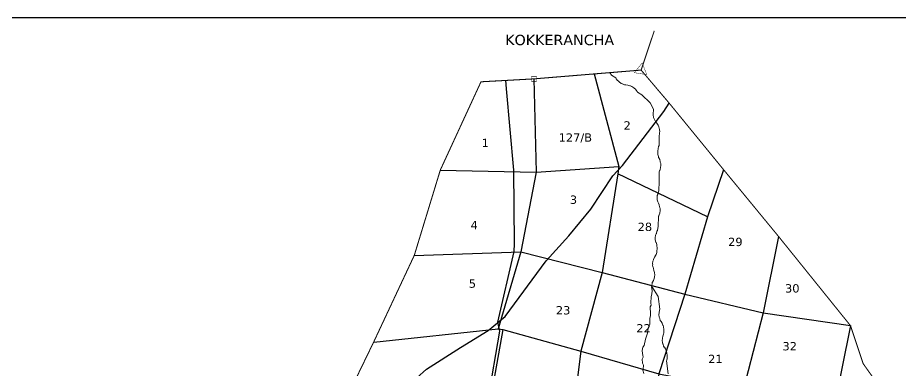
# Model space of a CAD drawing. Header units: inches. Extents: x 1032 to 3029, y -531 to 880.
# Drawn here: x 1674.1 to 2099.2, y 709.7 to 879.6 of the extents above; entities that cross this region are included whole.
import ezdxf
from ezdxf.enums import TextEntityAlignment as Align

# ---------------------------------------------------------------- set-up
doc = ezdxf.new("R2010")
doc.units = ezdxf.units.IN
doc.header["$LTSCALE"] = 15
doc.header["$MEASUREMENT"] = 0
for name, color, linetype in [('BOUNDARY', 5, 'Continuous'), ('PLOT', 7, 'Continuous'), ('PLOT NO', 7, 'Continuous'), ('ROAD', 50, 'Continuous'), ('STONES', 3, 'Continuous'), ('STREAM', 130, 'SL'), ('V', 6, 'Continuous')]:
    doc.layers.add(name, color=color, linetype=linetype)
doc.styles.get("Standard").update_dxf_attribs({"font": 'verdana.ttf'})
doc.linetypes.add('SL', pattern='A,8e-06,[1,streme line,S=0.066667,R=0,X=0,Y=0],-0.839413', length=0.839421)

msp = doc.modelspace()

# ---------------------------------------------------------------- linework, layer by layer
at = {"layer": 'BOUNDARY', "const_width": 0.5}
for points in [[(2103.35, 681.82), (2081.3, 712.88), (2075.15, 731.24), (2040.48, 774.25), (2014.06, 806.36), (1987.67, 838.66), (1974.33, 854.37), (1980.68, 873.29)], [(1974.33, 854.37), (1922.59, 850.12), (1897.21, 848.72), (1877.63, 806.22), (1865.09, 765.09), (1845.54, 723.34), (1836.58, 704.85), (1817.12, 665.13), (1814.8, 620.44), (1803.37, 584.09), (1795.19, 566.07), (1790.37, 545.94), (1779.08, 499.71), (1776.23, 483.93), (1773.53, 466.37), (1757.61, 464.89), (1752.67, 441.94), (1742.43, 395.16), (1731.89, 371.07)]]:
    msp.add_lwpolyline(points, dxfattribs=at)
at = {"layer": 'PLOT'}
for points in [[(1951.75, 852.54), (1963.56, 807.89), (1963.05, 804.45), (1955.57, 756.76), (1945.3, 719), (1941.01, 684.44), (1940.5, 658.49), (1940.03, 640.14), (1939.39, 622.7), (1937.99, 600.7), (1934.18, 559.23), (1932.03, 537.8), (1929.42, 511.58)], [(1922.59, 850.12), (1923.83, 805.2), (1916.36, 766.84), (1905.53, 729.66), (1907.76, 729.4), (1900.78, 690.62), (1892.91, 650.66), (1889.89, 633.08), (1893.41, 612.86), (1893.33, 591), (1891.73, 575.76), (1891.94, 547.29), (1890.77, 535.31), (1887.08, 496.12)], [(1877.63, 806.22), (1923.83, 805.2), (1963.56, 807.89)], [(2006.3, 783.65), (1963.05, 804.45)], [(2014.06, 806.36), (2006.3, 783.65), (1995.33, 746.36), (1982.91, 707.94), (1978.3, 674.2), (1978.87, 631.15), (1975.84, 590.16), (1971.9, 548.96), (1970.22, 530.54)], [(2040.48, 774.25), (2033.1, 737.37), (2023.54, 700.16), (2016.5, 665.23), (2016.97, 628.69), (2016.44, 619.39), (2014.2, 593.31), (2012.64, 579.75), (2005.97, 551.31), (2004.35, 542.78)], [(1865.09, 765.09), (1916.36, 766.84), (1955.57, 756.76), (1995.33, 746.36), (2033.1, 737.37), (2075.15, 731.24)], [(2075.15, 731.24), (2066.8, 689.8), (2063.32, 666.34), (2060.99, 651.21), (2060.99, 647.77), (2057.77, 627.19), (2054.61, 607.79), (2051.6, 590.03), (2046.7, 567.99), (2040.54, 527.73)], [(1845.54, 723.34), (1905.53, 729.66), (1907.76, 729.4), (1945.3, 719), (1982.91, 707.94), (2023.54, 700.16), (2066.8, 689.8)]]:
    msp.add_lwpolyline(points, dxfattribs=at)
at = {"layer": 'ROAD'}
for points in [[(1908.95, 849.47), (1909.32, 845.31), (1912.82, 806.18), (1913.12, 770.58), (1913.01, 766.89), (1905.18, 732.85), (1906.05, 728.62), (1900.51, 695.72)], [(1817.82, 666.58), (1819.33, 667.42), (1822.06, 669.98), (1830.95, 678.03), (1839.88, 685.01), (1861.73, 701.94), (1870.96, 710.22), (1887.37, 720.77), (1900.68, 728.89), (1908.89, 735.58), (1928.56, 762.45), (1939.56, 774.5), (1950.18, 787.31), (1960.71, 803.44), (1965.35, 808.35), (1985.23, 834.43), (1987.84, 838.44)]]:
    msp.add_lwpolyline(points, dxfattribs=at)
at = {"layer": 'STONES', "const_width": 0.2}
for points in [[(1977.05, 852.17), (1974.88, 857.83), (1971.06, 853.12)], [(1923.89, 851.36), (1921.51, 851.36), (1921.51, 848.94), (1923.89, 848.94)]]:
    msp.add_lwpolyline(points, close=True, dxfattribs=at)
at = {"layer": 'STREAM', "color": 4, "linetype": 'ByBlock', "lineweight": 0}
for points in [[(1959.29, 853.14), (1960.09, 851.94), (1962.09, 850.61), (1962.36, 850.21), (1963.02, 849.41), (1963.29, 849.14), (1963.69, 848.74), (1964.76, 847.94), (1965.16, 847.81), (1965.42, 847.67), (1966.36, 847.27), (1966.76, 847.27), (1967.03, 847.27), (1967.96, 847.14), (1968.89, 846.74), (1969.16, 846.74), (1969.83, 846.47), (1970.9, 845.81), (1971.16, 845.54), (1971.43, 845.27), (1972.1, 844.6), (1972.23, 844.2), (1972.36, 844.07), (1972.63, 843.67), (1974.63, 842.47), (1978.63, 838.6), (1980.24, 835.53), (1980.37, 835.26), (1980.24, 834.73), (1980.1, 833.8), (1980.1, 833.53), (1980.1, 832.86), (1980.37, 831.53), (1980.5, 831.26), (1980.64, 830.86), (1981.04, 829.93), (1981.3, 829.66), (1981.44, 829.39), (1981.97, 828.73), (1982.5, 827.79), (1982.64, 827.53), (1982.9, 826.99), (1983.17, 825.66), (1983.17, 825.39), (1983.3, 824.99), (1983.17, 823.92), (1983.17, 823.66), (1983.17, 823.39), (1983.04, 822.99), (1983.04, 822.86), (1983.04, 818.05), (1982.77, 817.52), (1982.5, 816.59), (1982.5, 816.32), (1982.37, 815.65), (1982.37, 814.32), (1982.37, 814.05), (1982.37, 813.65), (1982.64, 812.72), (1982.77, 812.32), (1982.9, 812.05), (1983.3, 811.25), (1983.57, 810.31), (1983.57, 810.05), (1983.84, 809.38), (1983.84, 808.05), (1983.7, 807.78), (1983.7, 807.38), (1983.44, 806.44), (1983.3, 806.04), (1983.17, 805.78), (1983.04, 805.51), (1983.04, 800.71), (1982.9, 796.17), (1982.64, 795.77), (1982.37, 794.7), (1982.37, 794.44), (1982.1, 793.9), (1982.1, 792.57), (1982.1, 792.17), (1982.1, 791.9), (1982.37, 790.83), (1982.5, 790.57), (1982.64, 790.3), (1983.04, 789.37), (1983.17, 788.43), (1983.3, 788.17), (1983.44, 787.5), (1983.44, 786.16), (1983.3, 785.9), (1983.3, 785.5), (1983.04, 784.56), (1982.9, 784.16), (1982.77, 784.03), (1982.64, 783.63), (1982.5, 779.09), (1982.24, 777.09), (1981.97, 776.69), (1981.7, 775.62), (1981.57, 775.49), (1981.3, 774.82), (1981.17, 773.49), (1981.17, 773.09), (1981.17, 772.82), (1981.3, 771.75), (1981.44, 771.49), (1981.57, 771.22), (1981.84, 770.29), (1981.97, 769.35), (1982.1, 769.09), (1982.1, 768.42), (1981.97, 767.08), (1981.84, 766.68), (1981.84, 766.42), (1981.57, 765.48), (1981.3, 765.08), (1981.17, 764.95), (1981.04, 764.55), (1980.77, 764.15), (1980.37, 763.08), (1980.24, 762.95), (1979.97, 762.28), (1979.83, 760.95), (1979.97, 760.55), (1979.83, 760.28), (1980.1, 759.21), (1980.24, 758.95), (1980.24, 758.68), (1980.5, 757.74), (1980.77, 756.81), (1980.77, 756.54), (1980.9, 755.88), (1980.77, 754.54), (1980.64, 754.14), (1980.64, 753.88), (1980.24, 752.94), (1979.97, 752.54), (1979.97, 752.41), (1979.7, 752.01), (1979.57, 750.01)], [(1987.31, 707.98), (1986.51, 714.25), (1986.64, 714.51), (1986.77, 714.78), (1986.91, 715.18), (1986.91, 716.12), (1986.91, 716.52), (1986.91, 716.78), (1986.77, 718.12), (1986.51, 718.78), (1986.37, 719.05), (1986.11, 719.99), (1985.57, 720.79), (1985.44, 720.92), (1985.17, 721.32), (1984.9, 722.25), (1984.77, 722.52), (1984.64, 722.92), (1984.5, 724.25), (1984.64, 724.92), (1984.64, 725.19), (1984.77, 726.12), (1984.9, 726.66), (1985.04, 727.06), (1985.17, 727.32), (1985.31, 727.59), (1985.31, 728.66), (1985.31, 728.92), (1985.31, 729.32), (1985.17, 730.66), (1984.9, 731.33), (1984.77, 731.46), (1984.5, 732.39), (1983.97, 733.19), (1983.84, 733.46), (1983.57, 733.73), (1983.3, 734.66), (1983.17, 735.06), (1983.04, 735.33), (1982.9, 736.66), (1983.04, 737.33), (1983.04, 737.6), (1983.17, 738.66), (1983.3, 739.2), (1982.5, 745.34), (1979.57, 750.01), (1979.3, 749.87), (1979.7, 748.14), (1979.57, 746.4), (1979.17, 745.34), (1979.03, 742.13), (1979.17, 741.07), (1978.77, 740.27), (1978.9, 736.93), (1978.9, 736), (1978.5, 734.8), (1978.5, 731.86), (1977.7, 729.99), (1977.43, 727.59), (1976.37, 724.65), (1975.83, 721.59), (1975.16, 720.92), (1974.9, 719.18), (1975.03, 717.85), (1975.16, 717.05), (1975.3, 715.98), (1974.9, 715.05), (1975.03, 713.18), (1975.43, 712.11), (1975.3, 710.24), (1975.16, 709.71), (1975.57, 708.24)]]:
    msp.add_lwpolyline(points, dxfattribs=at)
at = {"layer": 'V', "color": 0}
msp.add_lwpolyline([(1032.01, 879.63), (3029.36, 879.63), (3029.36, -531.09), (1032.01, -531.09)], close=True, dxfattribs=at)

# ---------------------------------------------------------------- texts
at = {"layer": 'PLOT NO'}
for s, height, p in [('KOKKERANCHA', 5, (1935.1, 868.88)), ('2', 4, (1967.63, 827.69)), ('1', 4, (1899.25, 819.27)), ('127/B', 4, (1942.64, 821.87)), ('3', 4, (1941.76, 791.91)), ('4', 4, (1893.93, 779.63)), ('28', 4, (1976.14, 778.83)), ('29', 4, (2019.71, 771.58)), ('5', 4, (1893.09, 751.48)), ('30', 4, (2047.12, 749.18)), ('23', 4, (1936.78, 738.64)), ('22', 4, (1975.5, 729.95)), ('32', 4, (2045.9, 721.31)), ('21', 4, (2010.1, 715.17))]:
    msp.add_text(s, height=height, dxfattribs=at).set_placement(p, align=Align.MIDDLE_CENTER)

doc.saveas('drawing.dxf')
